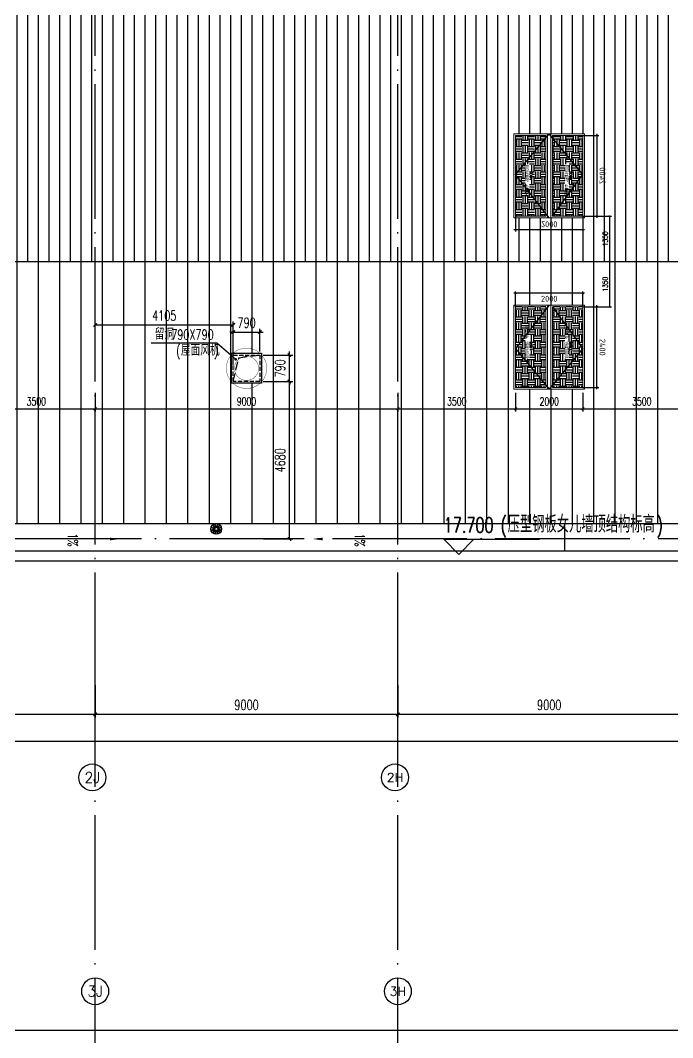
# Model space of a CAD drawing. Extents: x -1313754 to 847533, y 489853 to 941203.
# Drawn here: x 296921 to 316315, y 625245 to 655490 of the extents above; entities that cross this region are included whole.
import ezdxf
from ezdxf.enums import TextEntityAlignment as Align

# ---------------------------------------------------------------- set-up
doc = ezdxf.new("R2010")
doc.units = 0
doc.header["$LTSCALE"] = 1000
doc.header["$MEASUREMENT"] = 0
for name, pattern in [('DASH', [0.35, 0.25, -0.1]), ('DOTE', [2.42, 2, -0.2, 0.02, -0.2]), ('HIDDEN', [9.525, 6.35, -3.175])]:
    doc.linetypes.add(name, pattern=pattern)
doc.layers.get('Defpoints').update_dxf_attribs({"color": 210})
for name, color, linetype in [('A-AXIS-D', 1, 'Continuous'), ('A-AXIS-DOTE', 14, 'DOTE'), ('A-AXIS-DP', 126, 'Continuous'), ('A-AXIS-SYMB', 3, 'Continuous'), ('A-DRAIN', 142, 'Continuous'), ('A-HATCH-2', 251, 'Continuous'), ('A-LIN-V', 9, 'Continuous'), ('A-SFCE', 30, 'Continuous'), ('A-WINDOW', 140, 'Continuous'), ('AS-COLN', 6, 'Continuous'), ('AS-WALL', 40, 'Continuous'), ('AS-结构边线层', 200, 'Continuous'), ('DIM_SYMB', 3, 'Continuous'), ('PUB_TEXT', 7, 'Continuous'), ('SPACE', 7, 'Continuous'), ('SPACE_HATCH', 8, 'Continuous'), ('参考线', 8, 'Continuous'), ('外框', 1, 'HIDDEN'), ('暖通', 7, 'Continuous'), ('虹吸雨水斗', 6, 'Continuous')]:
    doc.layers.add(name, color=color, linetype=linetype)
doc.layers.add('A-加建区域', color=47, linetype='Continuous', plot=False)
doc.layers.add('成型线', color=3, linetype='Continuous', lineweight=18)
doc.styles.add('_TCH_AXIS', font='COMPLEX', dxfattribs={"bigfont": 'GBCBIG'})
doc.styles.add('_TCH_DIM', font='SIMPLEX', dxfattribs={"bigfont": 'GBCBIG'})
doc.styles.add('_TCH_DIM_T3', font='SIMPLEX', dxfattribs={"width": 0.705882, "bigfont": 'GBCBIG'})
doc.styles.add('_TCH_SPACE', font='SIMPLEX', dxfattribs={"height": 5, "bigfont": 'GBCBIG'})
doc.styles.get("Standard").update_dxf_attribs({"font": 'gbenor.shx', "bigfont": 'gbcbig.shx'})
doc.dimstyles.new('_TCH_ARCH&&100', dxfattribs={"dimtxt": 297.5, "dimasz": 100, "dimexe": 100, "dimexo": 100, "dimgap": 126.25, "dimtad": 1, "dimdec": 0, "dimzin": 0, "dimdsep": 46, "dimtxsty": '_TCH_DIM_T3', "dimblk": 'ARCHTICK', "dimcen": 0.09, "dimclrt": 7, "dimazin": 2, "dimtfac": 1, "dimtdec": 0, "dimtix": 1, "dimtmove": 2, "dimatfit": 3, "dimfxl": 0, "dimtolj": 1, "dimtzin": 0, "dimarcsym": 0})
doc.dimstyles.new('_TCH_ARCH&&50', dxfattribs={"dimtxt": 148.75, "dimasz": 50, "dimexe": 50, "dimexo": 50, "dimgap": 63.125, "dimtad": 1, "dimdec": 0, "dimzin": 0, "dimdsep": 46, "dimtxsty": '_TCH_DIM_T3', "dimblk": 'ARCHTICK', "dimcen": 0.09, "dimclrt": 7, "dimazin": 2, "dimtfac": 1, "dimtdec": 0, "dimtix": 1, "dimtmove": 2, "dimatfit": 3, "dimfxl": 0, "dimtolj": 1, "dimtzin": 0, "dimarcsym": 0})
doc.dimstyles.new('_TCH_ARCH&&80', dxfattribs={"dimtxt": 238, "dimasz": 80, "dimexe": 80, "dimexo": 80, "dimgap": 101, "dimtad": 1, "dimdec": 0, "dimzin": 0, "dimdsep": 46, "dimtxsty": '_TCH_DIM_T3', "dimblk": 'ARCHTICK', "dimcen": 0.09, "dimclrt": 7, "dimazin": 2, "dimtfac": 1, "dimtdec": 0, "dimtix": 1, "dimtmove": 2, "dimatfit": 3, "dimfxl": 0, "dimtolj": 1, "dimtzin": 0, "dimarcsym": 0})
pattern_1 = [(0, (0, 0), (187.5, 187.5), [187.5, -187.5]), (0, (0, 70.31), (187.5, 187.5), [187.5, -187.5]), (0, (0, 140.62), (187.5, 187.5), [187.5, -187.5]), (90, (23.44, 164.06), (-187.5, 187.5), [187.5, -187.5]), (90, (93.75, 164.06), (-187.5, 187.5), [187.5, -187.5]), (90, (164.06, 164.06), (-187.5, 187.5), [187.5, -187.5])]

# ---------------------------------------------------------------- blocks, each defined once
blk = doc.blocks.new('rrrrrrrrrrrrrrrrrrrrr')
at = {"layer": 'A-HATCH-2'}
h = blk.add_hatch(dxfattribs=at)
h.set_pattern_fill('ANSI31', color=256, scale=200, angle=45)
h.set_pattern_definition([(90, (-500100, 0), (-317.5, 0), [])])
h.paths.add_polyline_path([(-266220, 648320), (-133684.3, 648320), (-128454.2, 648320), (-128454.2, 656120), (-285554.2, 656120), (-285554.2, 654270), (-285854.2, 654270), (-285854.2, 648345), (-262540, 648320)])
h = blk.add_hatch(dxfattribs=at)
h.set_pattern_fill('ANSI31', color=256, scale=400, angle=45)
h.set_pattern_definition([(90, (-500100, 0), (-635, 0), [])])
h.paths.add_polyline_path([(-266220, 648320), (-133684.3, 648320), (-128454.2, 648320), (-128454.2, 640520), (-285854.2, 640520), (-285854.2, 648320), (-262540, 648320)])
at = {"layer": 'A-AXIS-SYMB'}
for p, q in [((-190142.6, 639610), (-190592.6, 640060)), ((-190592.6, 640060), (-187742.6, 640060)), ((-190142.6, 639610), (-189692.6, 640060))]:
    blk.add_line(p, q, dxfattribs=at)
at = {"layer": 'A-LIN-V'}
blk.add_lwpolyline([(-128454.2, 640520), (-285854.2, 640520)], dxfattribs=at)
at = {"layer": 'A-SFCE'}
for points in [[(-285554.2, 654570), (-286154.2, 654570), (-286154.2, 639420), (-128154.2, 639420), (-128154.2, 639420), (-128154.2, 723220), (-264679.1, 723220), (-286154.2, 657017.5), (-286154.2, 656070)], [(-285854.2, 654270), (-285854.2, 639720), (-128454.2, 639720), (-128454.2, 722920), (-264461, 722920), (-285854.2, 656970), (-285854.2, 656370)], [(-285854.2, 648320), (-128454.2, 648320)]]:
    blk.add_lwpolyline(points, dxfattribs=at)
at = {"layer": 'PUB_TEXT', "style": '_TCH_DIM', "width": 0.705882}
for s, height, p in [('17.700', 446.25, (-190593.4, 640260)), ('(', 446.2, (-188898.4, 640260)), (')', 446.2, (-184265, 640260))]:
    blk.add_text(s, height=height, dxfattribs=at).set_placement(p)
at = {"layer": 'PUB_TEXT', "style": '_TCH_DIM'}
blk.add_text('压型钢板女儿墙顶结构标高', height=506.383, dxfattribs=at).set_placement((-188688.4, 640260))
blk = doc.blocks.new('_ArchTick')
at = {"color": 0, "linetype": 'ByBlock', "const_width": 0.4}
blk.add_lwpolyline([(-0.5, -0.5), (0.5, 0.5)], dxfattribs=at)
blk = doc.blocks.new('44')
at = {"layer": 'A-AXIS-DP', "color": 1}
for p, q in [((280302, 745270), (280302, 747370)), ((277446, 744900), (279946, 744900))]:
    blk.add_line(p, q, dxfattribs=at)
for p, xscale, yscale, zscale, rotation in [((280302, 747320), -50.00000000000003, 50.00000000000003, 50.00000000000001, 270), ((280302, 745320), -50.00000000000001, 50.00000000000001, 50.00000000000001, 90), ((279896, 744900), -50, 50, 50, 180)]:
    blk.add_blockref('_ArchTick', p, dxfattribs=dict(at, xscale=xscale, yscale=yscale, zscale=zscale, rotation=rotation))
at = {"layer": 'A-AXIS-DP', "color": 1, "xscale": -50, "yscale": 50, "zscale": 50}
blk.add_blockref('_ArchTick', (277496, 744900), dxfattribs=at)
at = {"layer": 'A-AXIS-DP', "color": 1, "insert": (278696, 744737), "char_height": 175, "attachment_point": 5, "rotation": 180}
blk.add_mtext('\\A1;2400', dxfattribs=at)
blk.add_wipeout([(277446, 745270), (279946, 745270), (279946, 747370), (277446, 747370)]).dxf.layer = '参考线'
at = {"layer": 'SPACE_HATCH'}
h = blk.add_hatch(dxfattribs=at)
h.set_pattern_fill('土壤', color=1, scale=50, style=0)
h.set_pattern_definition(pattern_1)
h.paths.add_polyline_path([(277496, 746420), (279896, 746420), (279896, 747320), (277496, 747320)])
h.paths.add_polyline_path([(278352, 746904), (279057, 746904), (279057, 747034), (278352, 747034)])
h.paths.add_polyline_path([(278591, 746811), (278817, 746811), (278817, 746895), (278591, 746895)])
h = blk.add_hatch(dxfattribs=at)
h.set_pattern_fill('土壤', color=1, scale=50, style=0)
h.set_pattern_definition(pattern_1)
h.paths.add_polyline_path([(277496, 746220), (279896, 746220), (279896, 745320), (277496, 745320)])
h.paths.add_polyline_path([(278352, 745724), (279057, 745724), (279057, 745854), (278352, 745854)])
h.paths.add_polyline_path([(278591, 745631), (278817, 745631), (278817, 745715), (278591, 745715)])
at = {"layer": 'A-AXIS-DP', "color": 1}
for p, q in [((279906, 747320), (280352, 747320)), ((277496, 745320), (277496, 744850)), ((279896, 745320), (279896, 744850)), ((279906, 745320), (280352, 745320))]:
    blk.add_line(p, q, dxfattribs=at)
at = {"layer": '外框'}
for points in [[(279946, 746320), (278658, 747320), (277446, 746320)], [(279896, 746220), (278658, 745320), (277446, 746320)]]:
    blk.add_lwpolyline(points, dxfattribs=at)
at = {"layer": '成型线'}
for p, q in [((279946, 745270), (279946, 747370)), ((277446, 746370), (279946, 746370)), ((277446, 746270), (279946, 746270)), ((277496, 746420), (279896, 746420)), ((277496, 746220), (279896, 746220))]:
    blk.add_line(p, q, dxfattribs=at)
for points in [[(279946, 745270), (277446, 745270), (277446, 747370), (279946, 747370)], [(277496, 746420), (277496, 747320), (279896, 747320), (279896, 746420)], [(279896, 746220), (279896, 745320), (277496, 745320), (277496, 746220)]]:
    blk.add_lwpolyline(points, dxfattribs=at)
at = {"layer": 'A-AXIS-DP', "color": 1, "insert": (280139, 746320), "char_height": 175, "attachment_point": 5, "rotation": 270}
blk.add_mtext('\\A1;2000', dxfattribs=at)
at = {"layer": 'SPACE', "color": 1, "style": '_TCH_SPACE'}
for p in [(278365, 746930), (278365, 745750)]:
    blk.add_text('自然排烟窗，有效面积', height=96.5, dxfattribs=at).set_placement(p)
at = {"layer": 'SPACE', "color": 1, "style": '_TCH_SPACE', "width": 0.705882}
for s, height, p in [('2.16m', 59.5, (278600, 746828)), ('2', 29.8, (278792, 746863)), ('2.16m', 59.5, (278600, 745648)), ('2', 29.8, (278792, 745683))]:
    blk.add_text(s, height=height, dxfattribs=at).set_placement(p)
blk = doc.blocks.new('*D2266')
at = {"layer": 'A-WINDOW', "color": 0, "lineweight": -2}
for p, q in [((296446, 826270), (296446, 825470)), ((297796, 826270), (297796, 825470)), ((296446, 825520), (297796, 825520))]:
    blk.add_line(p, q, dxfattribs=at)
at = {"layer": 'Defpoints', "color": 0}
for p in [(296446, 826320), (297796, 826320), (297796, 825520)]:
    blk.add_point(p, dxfattribs=at)
at = {"layer": 'A-WINDOW', "color": 0, "lineweight": -2, "xscale": 50, "yscale": 50, "zscale": 50, "rotation": 180}
blk.add_blockref('_ArchTick', (296446, 825520), dxfattribs=at)
at = {"layer": 'A-WINDOW', "color": 0, "lineweight": -2, "xscale": 50, "yscale": 50, "zscale": 50}
blk.add_blockref('_ArchTick', (297796, 825520), dxfattribs=at)
at = {"layer": 'A-WINDOW', "color": 7, "insert": (297121, 825657), "char_height": 148.8, "attachment_point": 5, "style": '_TCH_DIM_T3'}
blk.add_mtext('\\A1;1350', dxfattribs=at)
blk = doc.blocks.new('*D2267')
at = {"layer": 'A-WINDOW', "color": 0, "lineweight": -2}
for p, q in [((297796, 826270), (297796, 825470)), ((299146, 826270), (299146, 825470)), ((297796, 825520), (299146, 825520))]:
    blk.add_line(p, q, dxfattribs=at)
at = {"layer": 'Defpoints', "color": 0}
for p in [(297796, 826320), (299146, 826320), (299146, 825520)]:
    blk.add_point(p, dxfattribs=at)
at = {"layer": 'A-WINDOW', "color": 0, "lineweight": -2, "xscale": 50, "yscale": 50, "zscale": 50, "rotation": 180}
blk.add_blockref('_ArchTick', (297796, 825520), dxfattribs=at)
at = {"layer": 'A-WINDOW', "color": 0, "lineweight": -2, "xscale": 50, "yscale": 50, "zscale": 50}
blk.add_blockref('_ArchTick', (299146, 825520), dxfattribs=at)
at = {"layer": 'A-WINDOW', "color": 7, "insert": (298471, 825657), "char_height": 148.8, "attachment_point": 5, "style": '_TCH_DIM_T3'}
blk.add_mtext('\\A1;1350', dxfattribs=at)
blk = doc.blocks.new('*D1841')
at = {"layer": 'A-AXIS-DP', "color": 0, "lineweight": -2}
for p, q in [((295646, 644420), (295646, 643860)), ((299146, 644420), (299146, 643860)), ((295646, 643940), (299146, 643940))]:
    blk.add_line(p, q, dxfattribs=at)
at = {"layer": 'Defpoints', "color": 0}
for p in [(295646, 644500), (299146, 644500), (299146, 643940)]:
    blk.add_point(p, dxfattribs=at)
at = {"layer": 'A-AXIS-DP', "color": 0, "lineweight": -2, "xscale": 80, "yscale": 80, "zscale": 80, "rotation": 180}
blk.add_blockref('_ArchTick', (295646, 643940), dxfattribs=at)
at = {"layer": 'A-AXIS-DP', "color": 0, "lineweight": -2, "xscale": 80, "yscale": 80, "zscale": 80}
blk.add_blockref('_ArchTick', (299146, 643940), dxfattribs=at)
at = {"layer": 'A-AXIS-DP', "color": 7, "insert": (297396, 644160), "char_height": 238, "attachment_point": 5, "style": '_TCH_DIM_T3'}
blk.add_mtext('\\A1;3500', dxfattribs=at)
blk = doc.blocks.new('*D1842')
at = {"layer": 'A-AXIS-DP', "color": 0, "lineweight": -2}
for p, q in [((299146, 644420), (299146, 643860)), ((308146, 644420), (308146, 643860)), ((299146, 643940), (308146, 643940))]:
    blk.add_line(p, q, dxfattribs=at)
at = {"layer": 'Defpoints', "color": 0}
for p in [(299146, 644500), (308146, 644500), (308146, 643940)]:
    blk.add_point(p, dxfattribs=at)
at = {"layer": 'A-AXIS-DP', "color": 0, "lineweight": -2, "xscale": 80, "yscale": 80, "zscale": 80, "rotation": 180}
blk.add_blockref('_ArchTick', (299146, 643940), dxfattribs=at)
at = {"layer": 'A-AXIS-DP', "color": 0, "lineweight": -2, "xscale": 80, "yscale": 80, "zscale": 80}
blk.add_blockref('_ArchTick', (308146, 643940), dxfattribs=at)
at = {"layer": 'A-AXIS-DP', "color": 7, "insert": (303646, 644160), "char_height": 238, "attachment_point": 5, "style": '_TCH_DIM_T3'}
blk.add_mtext('\\A1;9000', dxfattribs=at)
blk = doc.blocks.new('*D1843')
at = {"layer": 'A-AXIS-DP', "color": 0, "lineweight": -2}
for p, q in [((308146, 644420), (308146, 643860)), ((311646, 644420), (311646, 643860)), ((308146, 643940), (311646, 643940))]:
    blk.add_line(p, q, dxfattribs=at)
at = {"layer": 'Defpoints', "color": 0}
for p in [(308146, 644500), (311646, 644500), (311646, 643940)]:
    blk.add_point(p, dxfattribs=at)
at = {"layer": 'A-AXIS-DP', "color": 0, "lineweight": -2, "xscale": 80, "yscale": 80, "zscale": 80, "rotation": 180}
blk.add_blockref('_ArchTick', (308146, 643940), dxfattribs=at)
at = {"layer": 'A-AXIS-DP', "color": 0, "lineweight": -2, "xscale": 80, "yscale": 80, "zscale": 80}
blk.add_blockref('_ArchTick', (311646, 643940), dxfattribs=at)
at = {"layer": 'A-AXIS-DP', "color": 7, "insert": (309896, 644160), "char_height": 238, "attachment_point": 5, "style": '_TCH_DIM_T3'}
blk.add_mtext('\\A1;3500', dxfattribs=at)
blk = doc.blocks.new('*D1844')
at = {"layer": 'A-AXIS-DP', "color": 0, "lineweight": -2}
for p, q in [((311646, 644420), (311646, 643860)), ((313646, 644420), (313646, 643860)), ((311646, 643940), (313646, 643940))]:
    blk.add_line(p, q, dxfattribs=at)
at = {"layer": 'Defpoints', "color": 0}
for p in [(311646, 644500), (313646, 644500), (313646, 643940)]:
    blk.add_point(p, dxfattribs=at)
at = {"layer": 'A-AXIS-DP', "color": 0, "lineweight": -2, "xscale": 80, "yscale": 80, "zscale": 80, "rotation": 180}
blk.add_blockref('_ArchTick', (311646, 643940), dxfattribs=at)
at = {"layer": 'A-AXIS-DP', "color": 0, "lineweight": -2, "xscale": 80, "yscale": 80, "zscale": 80}
blk.add_blockref('_ArchTick', (313646, 643940), dxfattribs=at)
at = {"layer": 'A-AXIS-DP', "color": 7, "insert": (312646, 644160), "char_height": 238, "attachment_point": 5, "style": '_TCH_DIM_T3'}
blk.add_mtext('\\A1;2000', dxfattribs=at)
blk = doc.blocks.new('*D1845')
at = {"layer": 'A-AXIS-DP', "color": 0, "lineweight": -2}
for p, q in [((313646, 644420), (313646, 643860)), ((317146, 644420), (317146, 643860)), ((313646, 643940), (317146, 643940))]:
    blk.add_line(p, q, dxfattribs=at)
at = {"layer": 'Defpoints', "color": 0}
for p in [(313646, 644500), (317146, 644500), (317146, 643940)]:
    blk.add_point(p, dxfattribs=at)
at = {"layer": 'A-AXIS-DP', "color": 0, "lineweight": -2, "xscale": 80, "yscale": 80, "zscale": 80, "rotation": 180}
blk.add_blockref('_ArchTick', (313646, 643940), dxfattribs=at)
at = {"layer": 'A-AXIS-DP', "color": 0, "lineweight": -2, "xscale": 80, "yscale": 80, "zscale": 80}
blk.add_blockref('_ArchTick', (317146, 643940), dxfattribs=at)
at = {"layer": 'A-AXIS-DP', "color": 7, "insert": (315396, 644160), "char_height": 238, "attachment_point": 5, "style": '_TCH_DIM_T3'}
blk.add_mtext('\\A1;3500', dxfattribs=at)
blk = doc.blocks.new('*D1293')
at = {"layer": 'A-AXIS-D', "color": 0, "lineweight": -2}
for p, q in [((10882, -169100), (10882, -170060)), ((19882, -169100), (19882, -170060)), ((10882, -169960), (19882, -169960))]:
    blk.add_line(p, q, dxfattribs=at)
at = {"layer": 'Defpoints', "color": 0}
for p in [(10882, -169000), (19882, -169000), (19882, -169960)]:
    blk.add_point(p, dxfattribs=at)
at = {"layer": 'A-AXIS-D', "color": 0, "lineweight": -2, "xscale": 100, "yscale": 100, "zscale": 100, "rotation": 180}
blk.add_blockref('_ArchTick', (10882, -169960), dxfattribs=at)
at = {"layer": 'A-AXIS-D', "color": 0, "lineweight": -2, "xscale": 100, "yscale": 100, "zscale": 100}
blk.add_blockref('_ArchTick', (19882, -169960), dxfattribs=at)
at = {"layer": 'A-AXIS-D', "color": 7, "insert": (15382, -169685), "char_height": 297.5, "attachment_point": 5, "style": '_TCH_DIM_T3'}
blk.add_mtext('\\A1;9000', dxfattribs=at)
blk = doc.blocks.new('*D1294')
at = {"layer": 'A-AXIS-D', "color": 0, "lineweight": -2}
for p, q in [((19882, -169100), (19882, -170060)), ((28882, -169100), (28882, -170060)), ((19882, -169960), (28882, -169960))]:
    blk.add_line(p, q, dxfattribs=at)
at = {"layer": 'Defpoints', "color": 0}
for p in [(19882, -169000), (28882, -169000), (28882, -169960)]:
    blk.add_point(p, dxfattribs=at)
at = {"layer": 'A-AXIS-D', "color": 0, "lineweight": -2, "xscale": 100, "yscale": 100, "zscale": 100, "rotation": 180}
blk.add_blockref('_ArchTick', (19882, -169960), dxfattribs=at)
at = {"layer": 'A-AXIS-D', "color": 0, "lineweight": -2, "xscale": 100, "yscale": 100, "zscale": 100}
blk.add_blockref('_ArchTick', (28882, -169960), dxfattribs=at)
at = {"layer": 'A-AXIS-D', "color": 7, "insert": (24382, -169685), "char_height": 297.5, "attachment_point": 5, "style": '_TCH_DIM_T3'}
blk.add_mtext('\\A1;9000', dxfattribs=at)
blk = doc.blocks.new('*D1295')
at = {"layer": 'A-AXIS-D', "color": 0, "lineweight": -2}
for p, q in [((28882, -169100), (28882, -170060)), ((37882, -169100), (37882, -170060)), ((28882, -169960), (37882, -169960))]:
    blk.add_line(p, q, dxfattribs=at)
at = {"layer": 'Defpoints', "color": 0}
for p in [(28882, -169000), (37882, -169000), (37882, -169960)]:
    blk.add_point(p, dxfattribs=at)
at = {"layer": 'A-AXIS-D', "color": 0, "lineweight": -2, "xscale": 100, "yscale": 100, "zscale": 100, "rotation": 180}
blk.add_blockref('_ArchTick', (28882, -169960), dxfattribs=at)
at = {"layer": 'A-AXIS-D', "color": 0, "lineweight": -2, "xscale": 100, "yscale": 100, "zscale": 100}
blk.add_blockref('_ArchTick', (37882, -169960), dxfattribs=at)
at = {"layer": 'A-AXIS-D', "color": 7, "insert": (33382, -169685), "char_height": 297.5, "attachment_point": 5, "style": '_TCH_DIM_T3'}
blk.add_mtext('\\A1;9000', dxfattribs=at)
blk = doc.blocks.new('*D1384')
at = {"layer": 'A-AXIS-D', "color": 0, "lineweight": -2}
for p, q in [((-65318, -169200), (-65318, -170860)), ((92682, -169200), (92682, -170860)), ((-65318, -170760), (92682, -170760))]:
    blk.add_line(p, q, dxfattribs=at)
at = {"layer": 'Defpoints', "color": 0}
for p in [(-65318, -169100), (92682, -169100), (92682, -170760)]:
    blk.add_point(p, dxfattribs=at)
at = {"layer": 'A-AXIS-D', "color": 0, "lineweight": -2, "xscale": 100, "yscale": 100, "zscale": 100, "rotation": 180}
blk.add_blockref('_ArchTick', (-65318, -170760), dxfattribs=at)
at = {"layer": 'A-AXIS-D', "color": 0, "lineweight": -2, "xscale": 100, "yscale": 100, "zscale": 100}
blk.add_blockref('_ArchTick', (92682, -170760), dxfattribs=at)
at = {"layer": 'A-AXIS-D', "color": 7, "insert": (13682, -170485), "char_height": 297.5, "attachment_point": 5, "style": '_TCH_DIM_T3'}
blk.add_mtext('\\A1;158000', dxfattribs=at)
blk = doc.blocks.new('*D1433')
at = {"layer": 'A-AXIS-D', "color": 0, "lineweight": -2}
for p, q in [((-93018, -180810), (-93018, -179252)), ((-93018, -179352), (92682, -179352)), ((92682, -180810), (92682, -179252))]:
    blk.add_line(p, q, dxfattribs=at)
at = {"layer": 'Defpoints', "color": 0}
for p in [(92682, -179352), (-93018, -180910), (92682, -180910)]:
    blk.add_point(p, dxfattribs=at)
at = {"layer": 'A-AXIS-D', "color": 0, "lineweight": -2, "xscale": 100, "yscale": 100, "zscale": 100, "rotation": 180}
blk.add_blockref('_ArchTick', (-93018, -179352), dxfattribs=at)
at = {"layer": 'A-AXIS-D', "color": 0, "lineweight": -2, "xscale": 100, "yscale": 100, "zscale": 100}
blk.add_blockref('_ArchTick', (92682, -179352), dxfattribs=at)
at = {"layer": 'A-AXIS-D', "color": 7, "insert": (-168, -179077), "char_height": 297.5, "attachment_point": 5, "style": '_TCH_DIM_T3'}
blk.add_mtext('\\A1;185700', dxfattribs=at)
blk = doc.blocks.new('*D138')
at = {"layer": 'A-AXIS-DP', "color": 0, "lineweight": -2}
for p, q in [((-495, 395), (-1374, 395)), ((-1274, 395), (-1274, 495)), ((-1274, 395), (-1274, -395)), ((-495, -395), (-1374, -395)), ((-1274, -395), (-1274, -495))]:
    blk.add_line(p, q, dxfattribs=at)
at = {"layer": 'Defpoints', "color": 0}
for p in [(-395, 395), (-1274, -395), (-395, -395)]:
    blk.add_point(p, dxfattribs=at)
at = {"layer": 'A-AXIS-DP', "color": 0, "lineweight": -2, "xscale": 100, "yscale": 100, "zscale": 100}
for p, rotation in [((-1274, 395), 270), ((-1274, -395), 90)]:
    blk.add_blockref('_ArchTick', p, dxfattribs=dict(at, rotation=rotation))
at = {"layer": 'A-AXIS-DP', "color": 7, "insert": (-999, 0), "char_height": 297.5, "attachment_point": 5, "rotation": 270, "style": '_TCH_DIM_T3'}
blk.add_mtext('\\A1;790', dxfattribs=at)
blk = doc.blocks.new('*D139')
at = {"layer": 'A-AXIS-DP', "color": 0, "lineweight": -2}
for p, q in [((-395, -495), (-395, -1178)), ((395, -495), (395, -1178)), ((-395, -1078), (-495, -1078)), ((395, -1078), (-395, -1078)), ((395, -1078), (495, -1078))]:
    blk.add_line(p, q, dxfattribs=at)
at = {"layer": 'Defpoints', "color": 0}
for p in [(-395, -395), (395, -395), (-395, -1078)]:
    blk.add_point(p, dxfattribs=at)
at = {"layer": 'A-AXIS-DP', "color": 0, "lineweight": -2, "xscale": 100, "yscale": 100, "zscale": 100}
blk.add_blockref('_ArchTick', (-395, -1078), dxfattribs=at)
at = {"layer": 'A-AXIS-DP', "color": 0, "lineweight": -2, "xscale": 100, "yscale": 100, "zscale": 100, "rotation": 180}
blk.add_blockref('_ArchTick', (395, -1078), dxfattribs=at)
at = {"layer": 'A-AXIS-DP', "color": 7, "insert": (0, -1353), "char_height": 297.5, "attachment_point": 5, "rotation": 180, "style": '_TCH_DIM_T3'}
blk.add_mtext('\\A1;790', dxfattribs=at)
blk = doc.blocks.new('*D2484')
at = {"layer": 'A-AXIS-DP', "color": 0, "lineweight": -2}
for p, q in [((299146, 645245), (299146, 646535)), ((299146, 646435), (303251, 646435)), ((303251, 645245), (303251, 646535))]:
    blk.add_line(p, q, dxfattribs=at)
at = {"layer": 'Defpoints', "color": 0}
for p in [(303251, 646435), (299146, 645145), (303251, 645145)]:
    blk.add_point(p, dxfattribs=at)
at = {"layer": 'A-AXIS-DP', "color": 0, "lineweight": -2, "xscale": 100, "yscale": 100, "zscale": 100, "rotation": 180}
blk.add_blockref('_ArchTick', (299146, 646435), dxfattribs=at)
at = {"layer": 'A-AXIS-DP', "color": 0, "lineweight": -2, "xscale": 100, "yscale": 100, "zscale": 100}
blk.add_blockref('_ArchTick', (303251, 646435), dxfattribs=at)
at = {"layer": 'A-AXIS-DP', "color": 7, "insert": (301198, 646710), "char_height": 297.5, "attachment_point": 5, "style": '_TCH_DIM_T3'}
blk.add_mtext('\\A1;4105', dxfattribs=at)
blk = doc.blocks.new('*D2485')
at = {"layer": 'A-AXIS-DP', "color": 0, "lineweight": -2}
for p, q in [((304141, 644750), (305020, 644750)), ((304920, 640070), (304920, 644750)), ((304141, 640070), (305020, 640070))]:
    blk.add_line(p, q, dxfattribs=at)
at = {"layer": 'Defpoints', "color": 0}
for p in [(304041, 644750), (304920, 644750), (304041, 640070)]:
    blk.add_point(p, dxfattribs=at)
at = {"layer": 'A-AXIS-DP', "color": 0, "lineweight": -2, "xscale": 100, "yscale": 100, "zscale": 100}
for p, rotation in [((304920, 644750), 90), ((304920, 640070), 270)]:
    blk.add_blockref('_ArchTick', p, dxfattribs=dict(at, rotation=rotation))
at = {"layer": 'A-AXIS-DP', "color": 7, "insert": (304645, 642410), "char_height": 297.5, "attachment_point": 5, "rotation": 90, "style": '_TCH_DIM_T3'}
blk.add_mtext('\\A1;4680', dxfattribs=at)
blk = doc.blocks.new('“奔腾”虹吸雨水斗')
at = {"layer": '虹吸雨水斗', "lineweight": 25}
for p, q in [((946944, 86685), (947028, 86658)), ((947028, 86641), (946944, 86614)), ((947032, 86673), (946946, 86692)), ((946982, 86753), (947040, 86688)), ((947052, 86699), (946987, 86758)), ((947048, 86793), (947066, 86707)), ((947082, 86711), (947055, 86795)), ((947125, 86795), (947098, 86711)), ((947114, 86707), (947132, 86793)), ((947194, 86758), (947128, 86699)), ((947140, 86688), (947199, 86753)), ((947234, 86692), (947148, 86673)), ((947152, 86658), (947236, 86685)), ((947236, 86614), (947152, 86641)), ((946946, 86607), (947032, 86625)), ((947040, 86611), (946982, 86546)), ((946987, 86541), (947052, 86600)), ((947066, 86592), (947048, 86506)), ((947055, 86504), (947082, 86587)), ((947098, 86587), (947125, 86504)), ((947132, 86506), (947114, 86592)), ((947128, 86600), (947194, 86541)), ((947199, 86546), (947140, 86611)), ((947148, 86625), (947234, 86607))]:
    blk.add_line(p, q, dxfattribs=at)
for radius in [150, 47.6]:
    blk.add_circle((947090, 86649), radius, dxfattribs=at)
for centre, start, end in [((947025, 86649), 291.6382, 68.3675), ((947034, 86682), 261.6382, 38.3675), ((947057, 86706), 231.6382, 8.3675), ((947090, 86715), 201.6382, 338.3675), ((947123, 86706), 171.6382, 308.3675), ((947147, 86682), 141.6382, 278.3675), ((947155, 86649), 111.6382, 248.3675), ((947034, 86617), 321.6382, 98.3675), ((947057, 86593), 351.6382, 128.3675), ((947090, 86584), 21.6382, 158.3675), ((947123, 86593), 51.6382, 188.3675), ((947147, 86617), 81.6382, 218.3675)]:
    blk.add_arc(centre, 8.82, start, end, dxfattribs=at)
blk = doc.blocks.new('w4234233')
at = {"layer": 'A-AXIS-SYMB'}
for points in [[(355546, 826830, 0, 0, 0), (355546, 825680, 0, 80, 0), (355546, 825980, 0, 0, 0)], [(355546, 818810, 0, 0, 0), (355546, 819960, 0, 80, 0), (355546, 819660, 0, 0, 0)]]:
    blk.add_lwpolyline(points, format="xyseb", dxfattribs=at)
at = {"layer": 'PUB_TEXT', "style": '_TCH_DIM', "width": 0.705882}
for p in [(355376, 826935), (355376, 818407)]:
    blk.add_text('1%%%', height=297.5, dxfattribs=at).set_placement(p)
blk = doc.blocks.new('21321423')
at = {"layer": 'A-DRAIN'}
blk.add_line((313096, 640520), (313096, 639720), dxfattribs=at)
at = {"layer": 'A-加建区域', "rotation": 270}
blk.add_blockref('w4234233', (-520074, 995616), dxfattribs=at)
at = {"layer": '虹吸雨水斗', "xscale": 1.061320754715, "yscale": 1.061320754715, "zscale": 1.061320754715}
blk.add_blockref('“奔腾”虹吸雨水斗', (-702421, 548407), dxfattribs=at)
blk = doc.blocks.new('eeee')
at = {"layer": 'A-LIN-V'}
blk.add_blockref('44', (16550, 81000), dxfattribs=at)
at = {"layer": 'A-LIN-V', "xscale": -0.9999999999999998}
blk.add_blockref('44', (579041.6, 81000), dxfattribs=at)
at = {"layer": 'A-WINDOW', "color": 1}
for p1, p2, picture, middle in [((296445.9, 826320), (297795.8, 826320), '*D2266', (297120.8, 825657.5)), ((297795.8, 826320), (299145.8, 826320), '*D2267', (298470.8, 825657.5))]:
    dim = blk.add_aligned_dim(p1=p1, p2=p2, distance=-800, dimstyle='_TCH_ARCH&&50', dxfattribs=at)
    dim.commit()
    dim.dimension.update_dxf_attribs({"geometry": picture, "text_midpoint": middle})
blk = doc.blocks.new('423432432222')
at = {"layer": 'A-WINDOW', "rotation": 90}
blk.add_blockref('eeee', (1193916, 416524), dxfattribs=at)
blk = doc.blocks.new('242343243')
at = {"layer": 'A-WINDOW'}
blk.add_blockref('423432432222', (-53950, -66000), dxfattribs=at)
at = {"layer": 'A-AXIS-DP'}
for p1, p2, picture, middle in [((295645.9, 644500), (299145.8, 644500), '*D1841', (297395.9, 644160)), ((299145.8, 644500), (308145.8, 644500), '*D1842', (303645.8, 644160))]:
    dim = blk.add_aligned_dim(p1=p1, p2=p2, distance=-560, dimstyle='_TCH_ARCH&&80', dxfattribs=at)
    dim.commit()
    dim.dimension.update_dxf_attribs({"geometry": picture, "text_midpoint": middle})
for p1, p2, picture, middle in [((308145.8, 644500), (311645.9, 644500), '*D1843', (309895.9, 644160)), ((311645.9, 644500), (313645.9, 644500), '*D1844', (312645.9, 644160)), ((313645.9, 644500), (317145.8, 644500), '*D1845', (315395.9, 644160))]:
    dim = blk.add_aligned_dim(p1=p1, p2=p2, distance=-560, dimstyle='_TCH_ARCH&&80', dxfattribs=at)
    dim.commit()
    dim.dimension.update_dxf_attribs({"geometry": picture, "text_midpoint": middle})
blk = doc.blocks.new('dote')
at = {"layer": 'A-AXIS-D'}
for centre in [(19797.3, -171838.9), (28797.3, -171838.9), (19882.2, -178196), (28882.2, -178196)]:
    blk.add_circle(centre, 400, dxfattribs=at)
at = {"layer": 'A-AXIS-DOTE', "ltscale": 2}
for p, q in [((19882.2, -169748.9), (19882.2, -75950)), ((28882.2, -169748.9), (28882.2, -75950)), ((98696.4, -164750), (-75513.6, -164750)), ((19882.2, -264080), (19882.2, -167560.7)), ((28882.2, -264080), (28882.2, -167560.7))]:
    blk.add_line(p, q, dxfattribs=at)
at = {"layer": 'PUB_TEXT', "style": '_TCH_AXIS'}
for s, height, p, p2 in [('2J', 314.07, (19565.5, -171995.9), (20029.1, -171995.9)), ('2H', 260.31, (28549.4, -171969), (29045.2, -171969)), ('3J', 321.14, (19652.8, -178356.6), (20111.6, -178356.6)), ('3H', 265.5, (28635.7, -178328.8), (29128.7, -178328.8))]:
    blk.add_text(s, height=height, dxfattribs=at).set_placement(p, p2, align=Align.FIT)
at = {"layer": 'A-AXIS-D'}
for base, p1, p2, picture, middle in [((19882.2, -169960), (10882.2, -169000), (19882.2, -169000), '*D1293', (15382.2, -169685)), ((28882.2, -169960), (19882.2, -169000), (28882.2, -169000), '*D1294', (24382.2, -169685)), ((37882.2, -169960), (28882.2, -169000), (37882.2, -169000), '*D1295', (33382.2, -169685)), ((92682.2, -170760), (-65317.8, -169100), (92682.2, -169100), '*D1384', (13682.2, -170485)), ((92682.2, -179352.2), (-93017.8, -180910.2), (92682.2, -180910.2), '*D1433', (-167.8, -179077.2))]:
    dim = blk.add_linear_dim(base=base, p1=p1, p2=p2, angle=0, dimstyle='_TCH_ARCH&&100', override={"dimgap": 0}, dxfattribs=at)
    dim.commit()
    dim.dimension.update_dxf_attribs({"geometry": picture, "text_midpoint": middle, "dimtype": 161})
blk = doc.blocks.new('fengji')
at = {"layer": 'DIM_SYMB'}
blk.add_line((884.2, -747.9), (2834.2, -747.9), dxfattribs=at)
at = {"layer": 'DIM_SYMB', "color": 7, "style": '_TCH_DIM', "width": 0.705882}
for s, p in [(')', (967.7, -372.9)), ('(', (2090.7, -372.9)), ('790X790', (2237.7, -852.9))]:
    blk.add_text(s, height=297.5, rotation=180, dxfattribs=at).set_placement(p)
at = {"layer": 'DIM_SYMB', "color": 7, "style": '_TCH_DIM'}
for s, p in [('屋面风机', (1950.7, -372.9)), ('留洞', (2729.2, -852.9))]:
    blk.add_text(s, height=337.59, rotation=180, dxfattribs=at).set_placement(p)
blk.add_wipeout([(-445, 445), (445, 445), (445, -445), (-445, -445)]).dxf.layer = '参考线'
at = {"layer": 'A-HATCH-2', "const_width": 10}
for points in [[(0, -600.2, -1), (0, 600.2, -1)], [(0, -600.2, 1), (0, 600.2, 1)]]:
    blk.add_lwpolyline(points, format="xyb", dxfattribs=at)
at = {"layer": 'A-HATCH-2', "linetype": 'DASH', "const_width": 10}
for points in [[(0, -358.3, -1), (0, 358.3, -1)], [(0, -358.3, 1), (0, 358.3, 1)]]:
    blk.add_lwpolyline(points, format="xyb", dxfattribs=at)
at = {"layer": 'AS-COLN', "ltscale": 0.5}
blk.add_lwpolyline([(-445, 445), (445, 445), (445, -445), (-445, -445)], close=True, dxfattribs=at)
at = {"layer": 'AS-COLN', "linetype": 'DASH', "ltscale": 0.5}
blk.add_lwpolyline([(-395, 395), (395, 395), (395, -395), (-395, -395)], close=True, dxfattribs=at)
at = {"layer": 'AS-结构边线层', "linetype": 'DASH'}
blk.add_lwpolyline([(395, 395), (225.4, -315), (-395, -395)], dxfattribs=at)
at = {"layer": 'DIM_SYMB'}
blk.add_line((324.2, -267.9), (884.2, -747.9), dxfattribs=at)
at = {"layer": 'DIM_SYMB', "const_width": 40}
blk.add_lwpolyline([(310.3, -253.5, -1), (338.1, -282.3, -1)], format="xyb", close=True, dxfattribs=at)
at = {"layer": 'A-AXIS-DP'}
for p1, distance, picture, middle in [((-395, 395), -879.2, '*D138', (-999.2, 0)), ((395, -395), 682.9, '*D139', (0, -1352.9))]:
    dim = blk.add_aligned_dim(p1=p1, p2=(-395, -395), distance=distance, dimstyle='_TCH_ARCH&&100', dxfattribs=at)
    dim.commit()
    dim.dimension.update_dxf_attribs({"geometry": picture, "text_midpoint": middle})
blk = doc.blocks.new('2312321321')
at = {"layer": '暖通', "rotation": 180}
blk.add_blockref('fengji', (303645.8, 645145), dxfattribs=at)
at = {"layer": 'A-AXIS-DP'}
for p1, p2, distance, picture, middle in [((299145.8, 645145), (303250.8, 645145), 1290, '*D2484', (301198.3, 646710)), ((304040.8, 640070), (304040.8, 644750), -879.2, '*D2485', (304645, 642410))]:
    dim = blk.add_aligned_dim(p1=p1, p2=p2, distance=distance, dimstyle='_TCH_ARCH&&100', dxfattribs=at)
    dim.commit()
    dim.dimension.update_dxf_attribs({"geometry": picture, "text_midpoint": middle})

msp = doc.modelspace()

# ---------------------------------------------------------------- block references
msp.add_blockref('rrrrrrrrrrrrrrrrrrrrr', (500100, 0))

# ---------------------------------------------------------------- next in the draw order: block references
at = {"layer": 'A-WINDOW'}
msp.add_blockref('242343243', (0, 0), dxfattribs=at)

# ---------------------------------------------------------------- next in the draw order: block references
at = {"layer": 'AS-WALL'}
msp.add_blockref('dote', (279263.6, 804820), dxfattribs=at)

# ---------------------------------------------------------------- next in the draw order: block references
at = {"layer": '暖通', "color": 7}
msp.add_blockref('2312321321', (0, 0), dxfattribs=at)

# ---------------------------------------------------------------- next in the draw order: block references
at = {"layer": '虹吸雨水斗', "linetype": 'Continuous'}
msp.add_blockref('21321423', (0, 0), dxfattribs=at)

doc.saveas('drawing.dxf')
